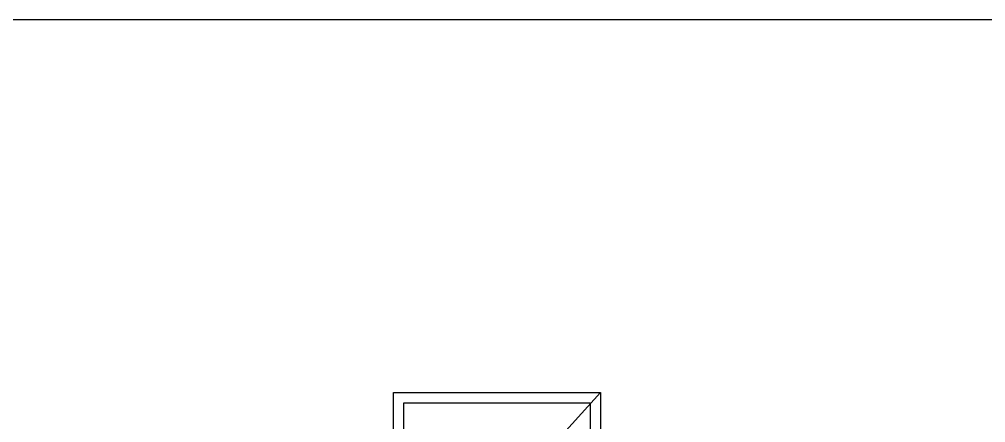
# Model space of a CAD drawing. Header units: millimetres. Extents: x 43168.9 to 43194.6, y -25545.1 to -25543.4.
# Drawn here: x 43184.568 to 43184.7547, y -25544.6644 to -25544.5866 of the extents above; entities that cross this region are included whole.
import ezdxf

# ---------------------------------------------------------------- set-up
doc = ezdxf.new("R2010")
doc.units = ezdxf.units.MM
doc.header["$LTSCALE"] = 200
doc.linetypes.add('kesit_$0$HIDDEN2', pattern=[0.1875, 0.125, -0.0625])
doc.layers.add('dograma_sgh', color=43, linetype='Continuous')
doc.layers.add('kesit_$0$izd-alt_sgh', color=8, linetype='kesit_$0$HIDDEN2')

msp = doc.modelspace()

# ---------------------------------------------------------------- linework, layer by layer
at = {"layer": 'dograma_sgh', "color": 145}
msp.add_line((43184.68029, -25544.65856), (43184.64029, -25544.70256), dxfattribs=at)
at = {"layer": 'dograma_sgh'}
for p, q in [((43184.64029, -25544.74456), (43184.64029, -25544.65856)), ((43184.64029, -25544.65856), (43184.68029, -25544.65856)), ((43184.68029, -25544.65856), (43184.68029, -25544.74456)), ((43184.64229, -25544.74456), (43184.64229, -25544.66056)), ((43184.64229, -25544.66056), (43184.67829, -25544.66056)), ((43184.67829, -25544.66056), (43184.67829, -25544.74456))]:
    msp.add_line(p, q, dxfattribs=at)
at = {"layer": 'kesit_$0$izd-alt_sgh'}
msp.add_line((43183.07862, -25544.58656), (43185.19931, -25544.58656), dxfattribs=at)

doc.saveas('drawing.dxf')
